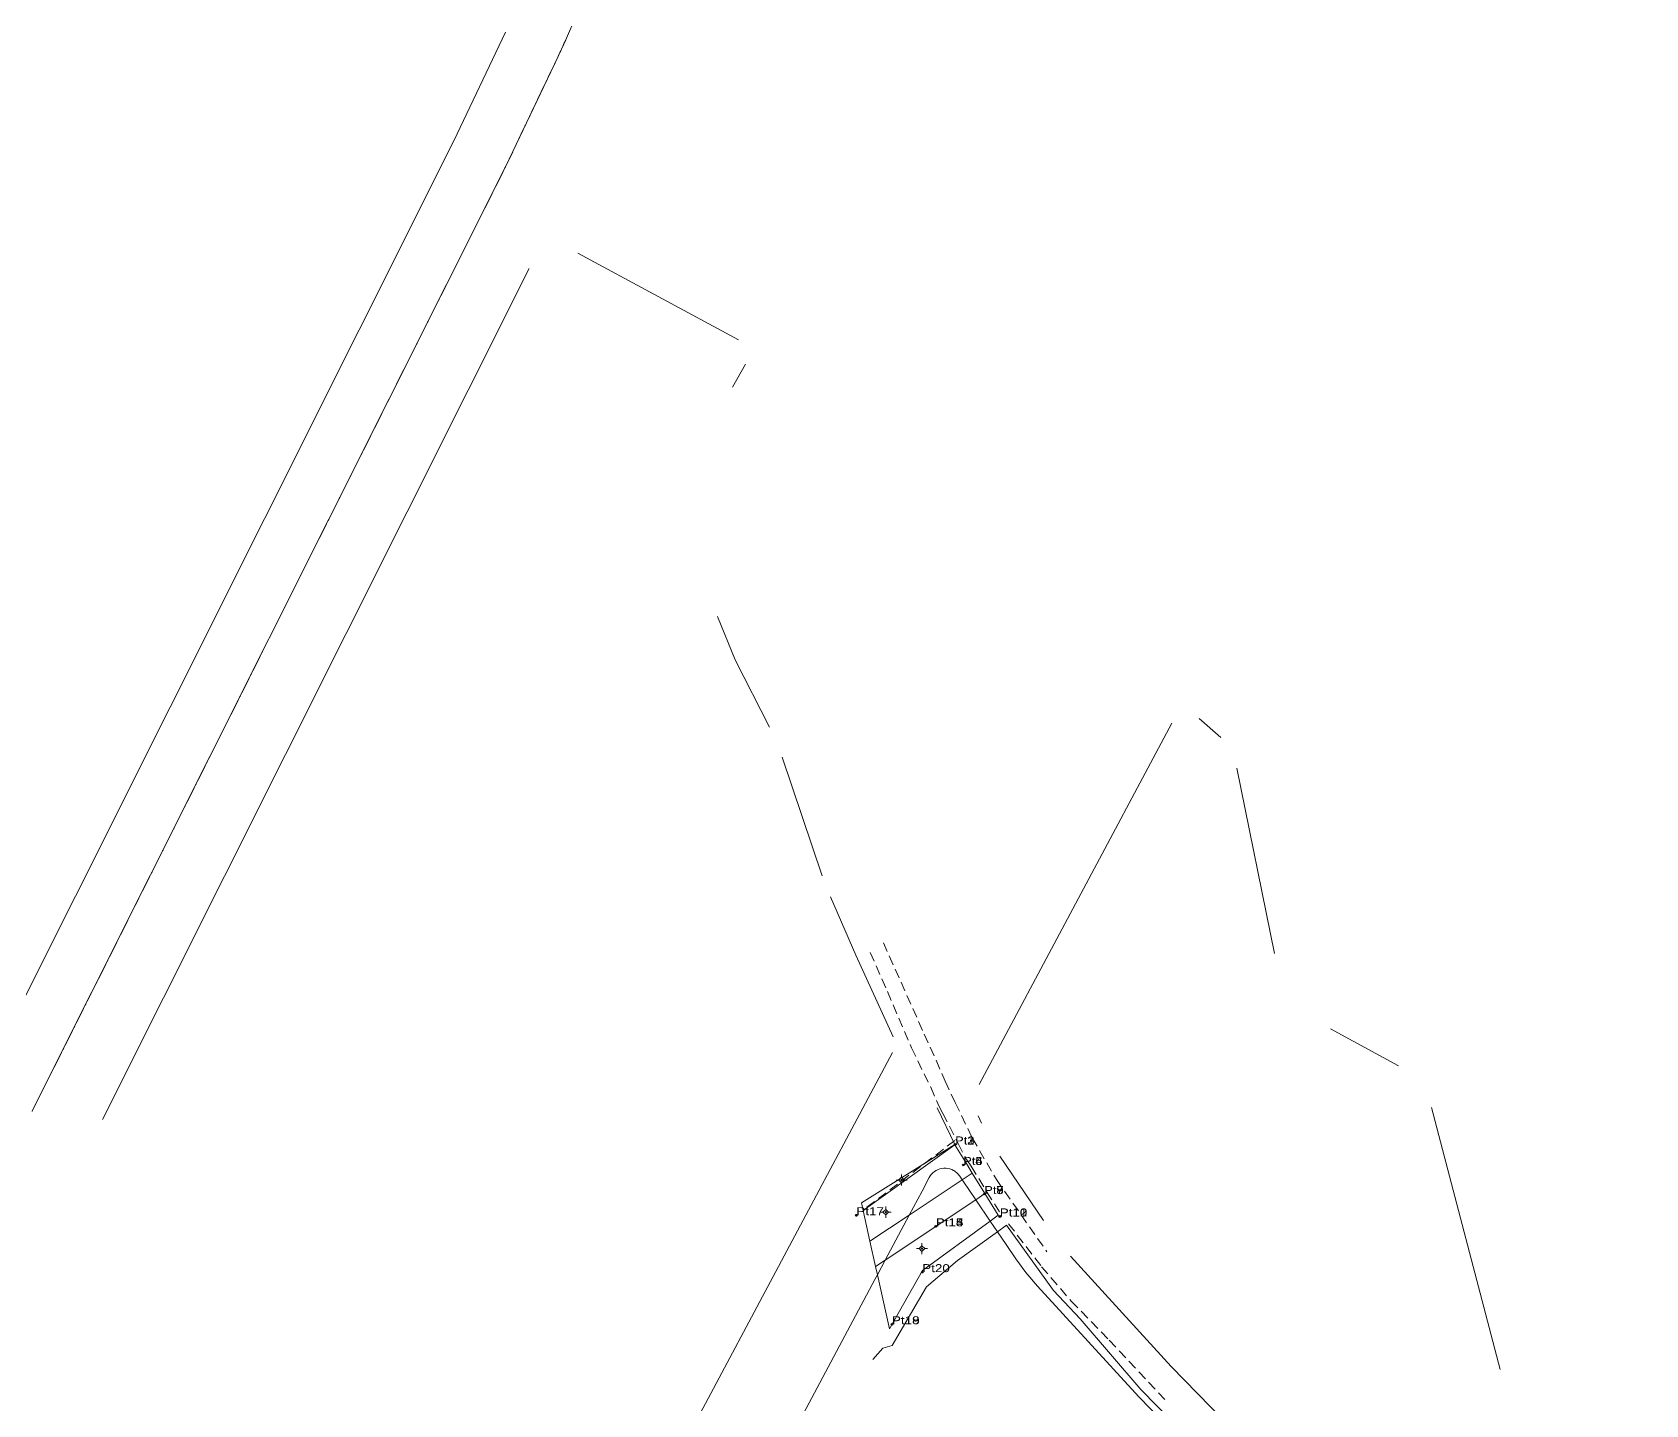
# Model space of a CAD drawing. Header units: metres. Extents: x 549578 to 552528, y 1838214 to 1839864.
# Drawn here: x 551959.1 to 552322, y 1838998.8 to 1839307.7 of the extents above; entities that cross this region are included whole.
import ezdxf

# ---------------------------------------------------------------- set-up
doc = ezdxf.new("R2010")
doc.units = ezdxf.units.M
doc.header["$LTSCALE"] = 0.72
doc.header["$PDMODE"] = 32
doc.header["$PDSIZE"] = 0.36
doc.linetypes.add('DOT_DASHED', pattern=[7.7, 5, -1.2, 0.3, -1.2])
doc.linetypes.add('MEDIUM_DASHED', pattern=[4.5, 3, -1.5])
for name, color, linetype, lineweight in [('1', 7, 'Continuous', 13), ('10', 7, 'Continuous', 13), ('11', 7, 'Continuous', 13), ('16', 7, 'Continuous', 13), ('19', 7, 'MEDIUM_DASHED', 13), ('22', 7, 'DOT_DASHED', 13), ('30', 7, 'Continuous', 13)]:
    doc.layers.add(name, color=color, linetype=linetype, lineweight=lineweight)
doc.layers.add('12', color=7, linetype='Continuous')
doc.layers.add('7', color=7, linetype='Continuous')

msp = doc.modelspace()

# ---------------------------------------------------------------- hatches: boundary and pattern name
at = {"layer": '11'}
for points in [[(552154.76, 1839049.39, 1), (552154.46, 1839049.39, 1)], [(552151.18, 1839042.17, 1), (552150.88, 1839042.17, 1)], [(552159.33, 1839033.97, 1), (552159.03, 1839033.97, 1)]]:
    msp.add_hatch(color=256, dxfattribs=at).paths.add_polyline_path(points)

# ---------------------------------------------------------------- linework, layer by layer
at = {"layer": '1'}
for points in [[(551947.43, 1839070.77), (552053.89, 1839283.22), (552065.51, 1839307.65)], [(551959.06, 1839064.95), (552065.58, 1839277.52), (552077.25, 1839302.07)]]:
    msp.add_lwpolyline(points, dxfattribs=at)
msp.add_arc((551905.67, 1839383.67), 190, 334.5637, 347.2723, dxfattribs=at)
at = {"layer": '10'}
for p, q in [((552145.55, 1839044.3), (552166.54, 1839057.36)), ((552145.93, 1839042.56), (552166.56, 1839057.33)), ((552166.54, 1839057.36), (552166.56, 1839057.33)), ((552168.24, 1839049.43), (552170.5, 1839050.94)), ((552170.5, 1839050.94), (552173.34, 1839046.34)), ((552156.3, 1839041.49), (552168.24, 1839049.43)), ((552171.28, 1839044.97), (552173.34, 1839046.34)), ((552145.55, 1839044.3), (552145.93, 1839042.56)), ((552145.93, 1839042.56), (552147.48, 1839035.62)), ((552150.92, 1839031.39), (552171.28, 1839044.97)), ((552147.48, 1839035.62), (552156.3, 1839041.49)), ((552147.48, 1839035.62), (552148.74, 1839029.94)), ((552148.74, 1839029.94), (552150.92, 1839031.39)), ((552148.74, 1839029.94), (552149.15, 1839028.09)), ((552149.15, 1839028.09), (552151.87, 1839015.92))]:
    msp.add_line(p, q, dxfattribs=at)
for points in [[(552166.56, 1839057.33), (552169.17, 1839053.11), (552170.5, 1839050.94)], [(552173.34, 1839046.34), (552176.35, 1839041.47), (552174.55, 1839040.16)], [(552151.87, 1839015.92), (552159.29, 1839029.03), (552174.55, 1839040.16)], [(552152.49, 1839012.19), (552160.22, 1839025.37), (552167.21, 1839031.28)]]:
    msp.add_lwpolyline(points, dxfattribs=at)
at = {"layer": '11'}
for p, q in [((552154.61, 1839050.64), (552154.61, 1839050.02)), ((552153.98, 1839049.39), (552153.36, 1839049.39)), ((552154.61, 1839048.76), (552154.61, 1839048.14)), ((552155.86, 1839049.39), (552155.24, 1839049.39)), ((552151.03, 1839043.42), (552151.03, 1839042.8)), ((552150.4, 1839042.17), (552149.78, 1839042.17)), ((552151.03, 1839041.54), (552151.03, 1839040.92)), ((552152.28, 1839042.17), (552151.66, 1839042.17)), ((552159.18, 1839035.22), (552159.18, 1839034.6)), ((552158.56, 1839033.97), (552157.93, 1839033.97)), ((552159.18, 1839033.34), (552159.18, 1839032.72)), ((552160.43, 1839033.97), (552159.81, 1839033.97))]:
    msp.add_line(p, q, dxfattribs=at)
for points in [[(552154.61, 1839050.02), (552153.98, 1839049.39), (552154.61, 1839048.76), (552155.24, 1839049.39)], [(552151.03, 1839042.8), (552150.4, 1839042.17), (552151.03, 1839041.54), (552151.66, 1839042.17)], [(552159.18, 1839034.6), (552158.56, 1839033.97), (552159.18, 1839033.34), (552159.81, 1839033.97)]]:
    msp.add_lwpolyline(points, close=True, dxfattribs=at)
for centre in [(552154.61, 1839049.39), (552151.03, 1839042.17), (552159.18, 1839033.97)]:
    msp.add_circle(centre, 0.15, dxfattribs=at)
at = {"layer": '16'}
for p, q in [((552162.57, 1839065.66), (552166.54, 1839057.36)), ((552167.21, 1839031.28), (552176.16, 1839037.78))]:
    msp.add_line(p, q, dxfattribs=at)
for points in [[(552176.16, 1839037.78), (552178.17, 1839039.24), (552188.77, 1839024.55), (552194.78, 1839018.17), (552208.43, 1839002.24), (552230.37, 1838979.88), (552242.69, 1838965.38), (552246.08, 1838961.45), (552292.25, 1838894.34), (552306.37, 1838873.51), (552307.58, 1838872.46), (552316.63, 1838864.06), (552321.3, 1838859.24), (552321.98, 1838860.89), (552312.17, 1838875.67), (552297.32, 1838897.23), (552283.37, 1838919.78), (552283.33, 1838920.19), (552283.36, 1838920.54), (552283.58, 1838921.03)], [(552148.12, 1839009.04), (552150.36, 1839011.56), (552152.49, 1839012.19)]]:
    msp.add_lwpolyline(points, dxfattribs=at)
at = {"layer": '19'}
msp.add_line((552166.59, 1839058.29), (552145.92, 1839042.62), dxfattribs=at)
at = {"layer": '22'}
msp.add_lwpolyline([(551959, 1839064.83), (551959.06, 1839064.95), (552065.58, 1839277.52), (552077.25, 1839302.07), (552077.42, 1839302.42), (552077.59, 1839302.77), (552077.75, 1839303.12), (552077.92, 1839303.48), (552078.08, 1839303.83), (552078.24, 1839304.19), (552078.41, 1839304.54), (552078.57, 1839304.89), (552078.73, 1839305.25), (552078.89, 1839305.6), (552079.05, 1839305.96), (552079.21, 1839306.32), (552079.37, 1839306.67), (552079.53, 1839307.03), (552079.68, 1839307.39), (552079.84, 1839307.74)], dxfattribs=at)
at = {"layer": '22', "linetype": 'MEDIUM_DASHED'}
for points in [[(552147.56, 1839100.59), (552151.41, 1839091.79), (552156.82, 1839079.15), (552161.15, 1839070.26), (552163.06, 1839065.93), (552163.88, 1839064.39), (552167.31, 1839057.61), (552169.24, 1839053.96), (552170.25, 1839052.49), (552173.73, 1839046.8), (552177.15, 1839041.43)], [(552150.5, 1839102.78), (552159.68, 1839082.25), (552162.37, 1839076.36), (552164.38, 1839071.61), (552166.67, 1839066.85), (552170.49, 1839058.88), (552175.91, 1839049.52), (552187.3, 1839033.26)], [(552178.65, 1839039.57), (552186.09, 1839029.9), (552192.73, 1839022.18), (552201.32, 1839013.37), (552213.81, 1839000)]]:
    msp.add_lwpolyline(points, dxfattribs=at)
at = {"layer": '30'}
for p, q in [((552081.76, 1839257.95), (552117.92, 1839238.47)), ((551974.87, 1839063.02), (552070.82, 1839254.5)), ((552116.59, 1839227.77), (552119.51, 1839232.99)), ((552172.01, 1839070.91), (552215.37, 1839152.16)), ((552221.56, 1839153.26), (552226.37, 1839148.98)), ((552127.72, 1839144.54), (552136.77, 1839117.84)), ((552230, 1839142.06), (552238.51, 1839100.4)), ((552251.09, 1839083.42), (552266.4, 1839075.12)), ((552081.77, 1838945.38), (552152.59, 1839078.07)), ((552273.77, 1839065.74), (552289.21, 1839006.8)), ((552171.79, 1839063.83), (552172.54, 1839062.17)), ((552176.7, 1839054.77), (552186.54, 1839040.3)), ((552171.28, 1839044.97), (552174.55, 1839040.16)), ((552150.92, 1839031.39), (552156.3, 1839041.49)), ((552148.58, 1839027.02), (552149.15, 1839028.09)), ((552149.15, 1839028.09), (552150.92, 1839031.39)), ((552060.83, 1838862.61), (552148.58, 1839027.02))]:
    msp.add_line(p, q, dxfattribs=at)
for points in [[(552113.21, 1839176.23), (552117.13, 1839166.42), (552124.88, 1839151.26)], [(552138.61, 1839113.11), (552144.32, 1839100.02), (552152.7, 1839081.61)], [(552156.3, 1839041.49), (552159.19, 1839046.9), (552160.82, 1839049.95), (552161.06, 1839050.34), (552161.33, 1839050.69), (552161.65, 1839051.02), (552162, 1839051.3), (552162.38, 1839051.55), (552162.79, 1839051.75), (552163.21, 1839051.9), (552163.65, 1839052), (552164.1, 1839052.06), (552164.55, 1839052.06), (552165, 1839052.01), (552165.44, 1839051.91), (552165.87, 1839051.77), (552166.28, 1839051.57), (552166.49, 1839051.44), (552166.66, 1839051.33), (552167.02, 1839051.05), (552167.34, 1839050.73), (552167.62, 1839050.37), (552167.71, 1839050.24), (552168.24, 1839049.43)], [(552168.24, 1839049.43), (552168.43, 1839049.15), (552171.28, 1839044.97)], [(552174.55, 1839040.16), (552176.16, 1839037.78), (552178.15, 1839034.86), (552180.26, 1839031.67), (552182.57, 1839028.6), (552185.18, 1839025.55), (552207.98, 1839000.6), (552234.76, 1838973.07)], [(552192.57, 1839032.29), (552215.26, 1839007.46), (552241.93, 1838980.04)]]:
    msp.add_lwpolyline(points, dxfattribs=at)
at = {"layer": '7'}
for p in [(552166.65, 1839057.4), (552166.65, 1839057.39), (552168.47, 1839052.79), (552173.2, 1839046.24), (552144.4, 1839041.46), (552144.43, 1839041.48), (552162.28, 1839038.98), (552162.29, 1839038.98), (552162.3, 1839038.98), (552176.68, 1839041.18), (552176.69, 1839041.21), (552176.69, 1839041.2), (552159.26, 1839028.67), (552152.45, 1839016.95), (552152.45, 1839016.94)]:
    msp.add_point(p, dxfattribs=at)

# ---------------------------------------------------------------- texts
at = {"layer": '12'}
for s, width, p in [('Pt2', 1.2, (552166.65, 1839057.39)), ('Pt3', 1.2, (552166.65, 1839057.39)), ('Pt1', 1.2, (552166.65, 1839057.4)), ('Pt6', 1.2, (552168.47, 1839052.79)), ('Pt4', 1.2, (552168.47, 1839052.79)), ('Pt5', 1.2, (552168.47, 1839052.79)), ('Pt8', 1.2, (552173.2, 1839046.24)), ('Pt9', 1.2, (552173.2, 1839046.24)), ('Pt7', 1.2, (552173.2, 1839046.24)), ('Pt17', 1.25, (552144.43, 1839041.48)), ('Pt10', 1.25, (552176.68, 1839041.18)), ('Pt12', 1.25, (552176.69, 1839041.21)), ('Pt11', 1.25, (552176.69, 1839041.2)), ('Pt13', 1.25, (552162.28, 1839038.98)), ('Pt14', 1.25, (552162.29, 1839038.98)), ('Pt15', 1.25, (552162.3, 1839038.98)), ('Pt20', 1.25, (552159.26, 1839028.67)), ('Pt18', 1.25, (552152.45, 1839016.95)), ('Pt19', 1.25, (552152.45, 1839016.94))]:
    msp.add_text(s, height=1.8, dxfattribs=dict(at, width=width)).set_placement(p)

doc.saveas('drawing.dxf')
